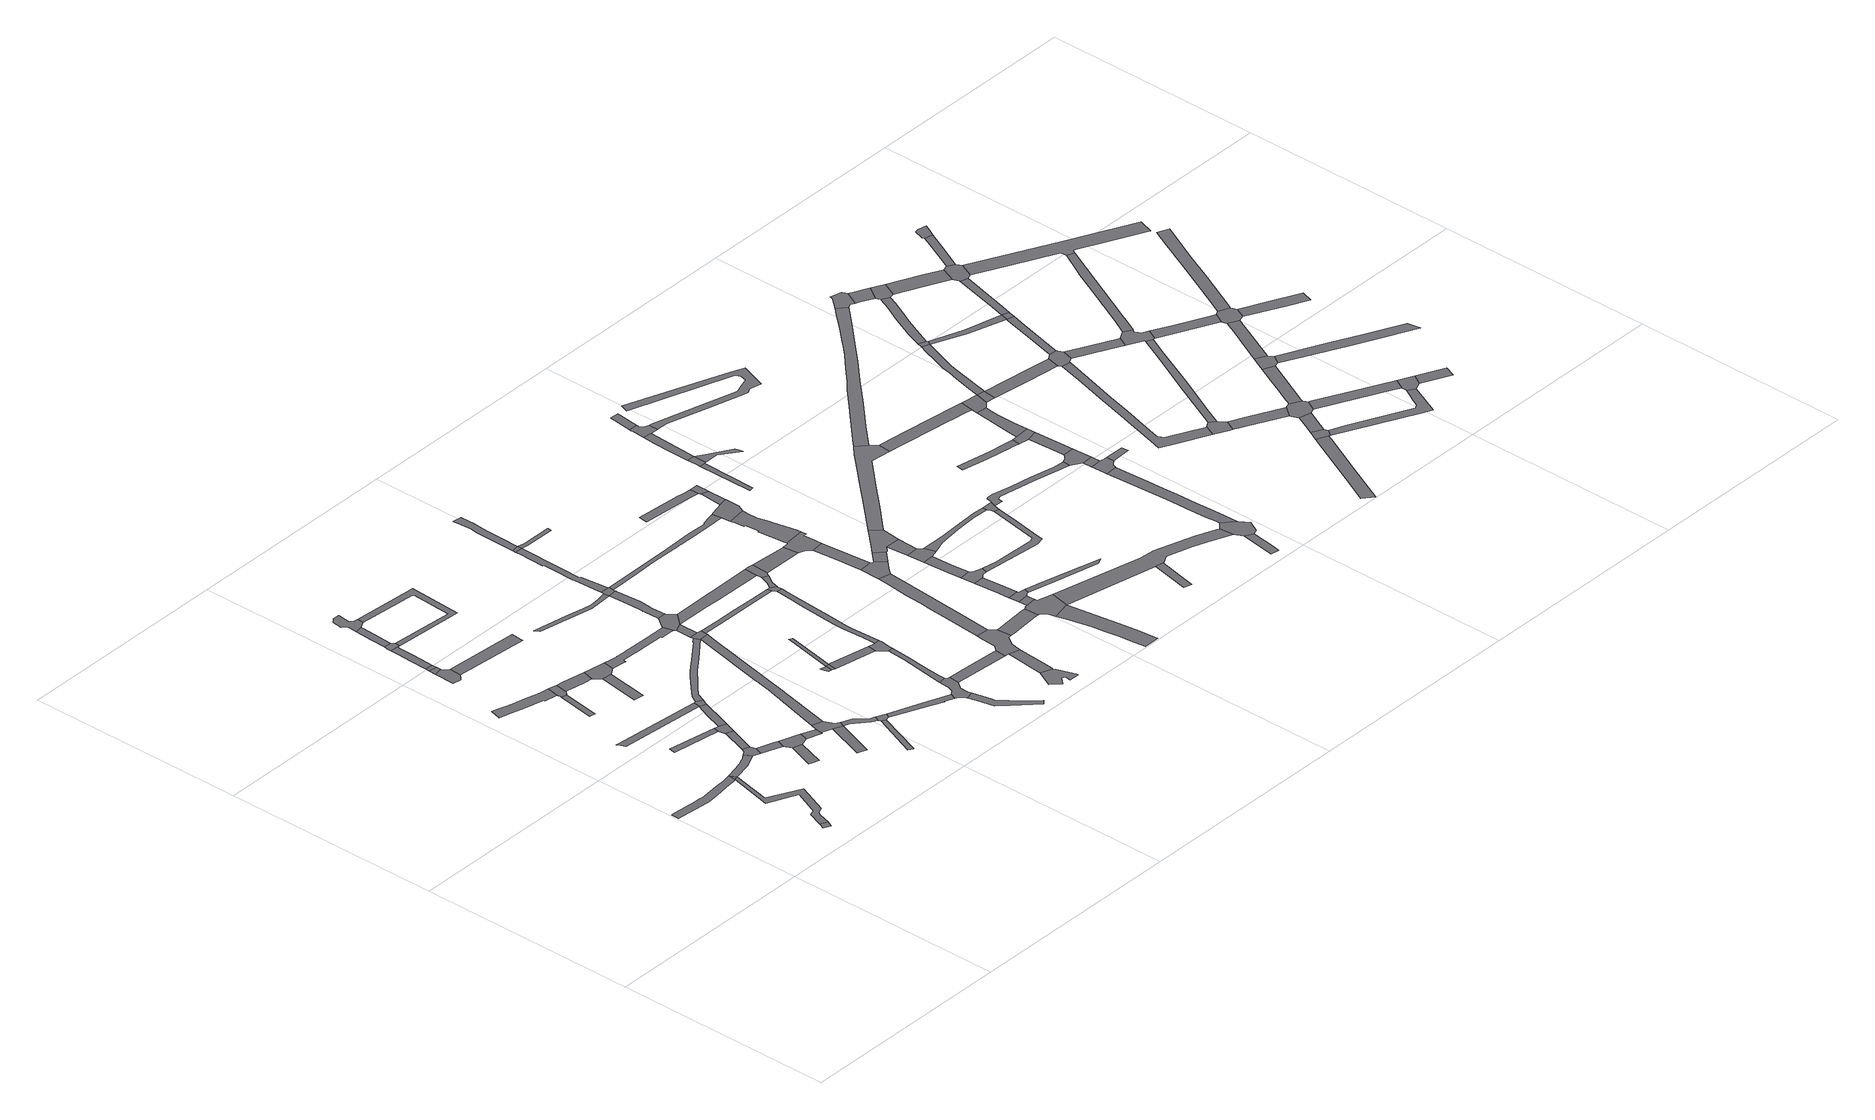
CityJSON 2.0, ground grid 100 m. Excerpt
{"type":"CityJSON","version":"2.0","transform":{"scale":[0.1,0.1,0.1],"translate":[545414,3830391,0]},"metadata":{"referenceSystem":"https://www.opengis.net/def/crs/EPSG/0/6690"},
"CityObjects":{
"road1":{"type":"Road","attributes":{"RoadStructureAttribute.sectionType":"1"},"geometry":[{"type":"MultiSurface","lod":"1","boundaries":[[[0,1,2,3,4,5,6,7,8,9,10,11,12,13,14,15,16,17,18]]]}]},
"road2":{"type":"Road","geometry":[{"type":"MultiSurface","lod":"1","boundaries":[[[19,20,21,22]]]}]},
"road3":{"type":"Road","attributes":{"RoadStructureAttribute.sectionType":"1"},"geometry":[{"type":"MultiSurface","lod":"1","boundaries":[[[23,24,25,26,27,28,29,30,31,18,32,33,34,35,36,37,19,22]]]}]},
"road4":{"type":"Road","geometry":[{"type":"MultiSurface","lod":"1","boundaries":[[[0,18,31]]]}]},
"road5":{"type":"Road","attributes":{"RoadStructureAttribute.sectionType":"1"},"geometry":[{"type":"MultiSurface","lod":"1","boundaries":[[[38,39,40,41,42,43,44,0,31,45,46]]]}]},
"road6":{"type":"Road","attributes":{"RoadStructureAttribute.sectionType":"1"},"geometry":[{"type":"MultiSurface","lod":"1","boundaries":[[[47,48,49,50,51,52,53,54,55,56,57,58,59,60,61,62,63]]]}]},
"road7":{"type":"Road","geometry":[{"type":"MultiSurface","lod":"1","boundaries":[[[64,65,66,67,68]]]}]},
"road8":{"type":"Road","geometry":[{"type":"MultiSurface","lod":"1","boundaries":[[[69,70,38,46,71,72,73]]]}]},
"road9":{"type":"Road","geometry":[{"type":"MultiSurface","lod":"1","boundaries":[[[74,75,76,77,78,79,80,81,82]]]}]},
"road10":{"type":"Road","attributes":{"RoadStructureAttribute.sectionType":"1"},"geometry":[{"type":"MultiSurface","lod":"1","boundaries":[[[83,77,76,84]]]}]},
"road11":{"type":"Road","geometry":[{"type":"MultiSurface","lod":"1","boundaries":[[[85,86,87,88,89]]]}]},
"road12":{"type":"Road","geometry":[{"type":"MultiSurface","lod":"1","boundaries":[[[90,83,84,91]]]}]},
"road13":{"type":"Road","attributes":{"RoadStructureAttribute.sectionType":"1"},"geometry":[{"type":"MultiSurface","lod":"1","boundaries":[[[92,93,94,95,96,97]]]}]},
"road14":{"type":"Road","attributes":{"RoadStructureAttribute.sectionType":"1"},"geometry":[{"type":"MultiSurface","lod":"1","boundaries":[[[98,99,100,101,90,91,102,103,104,105]]]}]},
"road15":{"type":"Road","attributes":{"RoadStructureAttribute.sectionType":"1"},"geometry":[{"type":"MultiSurface","lod":"1","boundaries":[[[106,69,73,107,108]]]}]},
"road16":{"type":"Road","attributes":{"RoadStructureAttribute.sectionType":"1"},"geometry":[{"type":"MultiSurface","lod":"1","boundaries":[[[109,110,72,71,111,112]]]}]},
"road17":{"type":"Road","geometry":[{"type":"MultiSurface","lod":"1","boundaries":[[[113,114,115,116,117]]]}]},
"road18":{"type":"Road","geometry":[{"type":"MultiSurface","lod":"1","boundaries":[[[118,63,62,119,120,85,89,121,122,123]]]}]},
"road19":{"type":"Road","geometry":[{"type":"MultiSurface","lod":"1","boundaries":[[[124,125,98,105,126,127,128]]]}]},
"road20":{"type":"Road","geometry":[{"type":"MultiSurface","lod":"1","boundaries":[[[68,67,129,130,106,108,131,132,133]]]}]},
"road21":{"type":"Road","attributes":{"RoadStructureAttribute.sectionType":"1"},"geometry":[{"type":"MultiSurface","lod":"1","boundaries":[[[134,135,136,137,138,139,124,128]]]}]},
"road22":{"type":"Road","geometry":[{"type":"MultiSurface","lod":"1","boundaries":[[[112,111,113,117,140,141]]]}]},
"road23":{"type":"Road","attributes":{"RoadStructureAttribute.sectionType":"1"},"geometry":[{"type":"MultiSurface","lod":"1","boundaries":[[[142,123,122,143,144,145,146,147]]]}]},
"road24":{"type":"Road","attributes":{"RoadStructureAttribute.sectionType":"1"},"geometry":[{"type":"MultiSurface","lod":"1","boundaries":[[[96,148,133,132,149,150,151,152]]]}]},
"road25":{"type":"Road","geometry":[{"type":"MultiSurface","lod":"1","boundaries":[[[153,154,155,156,157,158,159,138,137,160,161,162,163,164,165,166,167,168,169]]]}]},
"road26":{"type":"Road","attributes":{"RoadStructureAttribute.sectionType":"1"},"geometry":[{"type":"MultiSurface","lod":"1","boundaries":[[[170,171,172,82,81]]]}]},
"road27":{"type":"Road","geometry":[{"type":"MultiSurface","lod":"1","boundaries":[[[173,174,175,176]]]}]},
"road28":{"type":"Road","attributes":{"RoadStructureAttribute.sectionType":"1"},"geometry":[{"type":"MultiSurface","lod":"1","boundaries":[[[177,141,140,178,179]]]}]},
"road29":{"type":"Road","geometry":[{"type":"MultiSurface","lod":"1","boundaries":[[[97,96,152,180,181,182,183]]]}]},
"road30":{"type":"Road","geometry":[{"type":"MultiSurface","lod":"1","boundaries":[[[184,185,186,187,188,189]]]}]},
"road31":{"type":"Road","geometry":[{"type":"MultiSurface","lod":"1","boundaries":[[[190,147,146,173,176,191,192]]]}]},
"road32":{"type":"Road","geometry":[{"type":"MultiSurface","lod":"1","boundaries":[[[193,179,178,194,184,189,195,196,197]]]}]},
"road33":{"type":"Road","attributes":{"RoadStructureAttribute.sectionType":"1"},"geometry":[{"type":"MultiSurface","lod":"1","boundaries":[[[198,199,200,201,162,161,202,203,204,127,126]]]}]},
"road34":{"type":"Road","geometry":[{"type":"MultiSurface","lod":"1","boundaries":[[[205,206,207,208,209,210]]]}]},
"road35":{"type":"Road","attributes":{"RoadStructureAttribute.sectionType":"1"},"geometry":[{"type":"MultiSurface","lod":"1","boundaries":[[[211,212,195,189,213,214,215,216]]]}]},
"road36":{"type":"Road","attributes":{"RoadStructureAttribute.sectionType":"1"},"geometry":[{"type":"MultiSurface","lod":"1","boundaries":[[[217,218,219,220,221,222,223,224,225,226,183,182,227,228,229,230,231,232,233]]]}]},
"road37":{"type":"Road","geometry":[{"type":"MultiSurface","lod":"1","boundaries":[[[216,215,205,210,234,235]]]}]},
"road38":{"type":"Road","attributes":{"RoadStructureAttribute.sectionType":"1"},"geometry":[{"type":"MultiSurface","lod":"1","boundaries":[[[236,237,238,239,240,241,242,243,244,245,246,247,248,193,197]]]}]},
"road39":{"type":"Road","attributes":{"RoadStructureAttribute.sectionType":"1"},"geometry":[{"type":"MultiSurface","lod":"1","boundaries":[[[249,250,251,252,253,254,255,256,257,258,259,192,191,260,261,262,263,264,265,266,267,268,269,270,271,272,273]]]}]},
"road40":{"type":"Road","attributes":{"RoadStructureAttribute.sectionType":"1"},"geometry":[{"type":"MultiSurface","lod":"1","boundaries":[[[274,235,234,275,276,277,278,279,280]]]}]},
"road41":{"type":"Road","attributes":{"RoadStructureAttribute.sectionType":"1"},"geometry":[{"type":"MultiSurface","lod":"1","boundaries":[[[281,282,283,284,285,286,287,288,289,290,291]]]}]},
"road42":{"type":"Road","geometry":[{"type":"MultiSurface","lod":"1","boundaries":[[[292,293,294,295,296,297]]]}]},
"road43":{"type":"Road","geometry":[{"type":"MultiSurface","lod":"1","boundaries":[[[298,217,233,241,240,299,300,301,302]]]}]},
"road44":{"type":"Road","attributes":{"RoadStructureAttribute.sectionType":"1"},"geometry":[{"type":"MultiSurface","lod":"1","boundaries":[[[303,304,298,302]]]}]},
"road45":{"type":"Road","geometry":[{"type":"MultiSurface","lod":"1","boundaries":[[[305,297,296,306]]]}]},
"road46":{"type":"Road","geometry":[{"type":"MultiSurface","lod":"1","boundaries":[[[307,308,309,273,272,304,303,310]]]}]},
"road47":{"type":"Road","geometry":[{"type":"MultiSurface","lod":"1","boundaries":[[[311,312,313,314,315,316,280,279,317,318,319,320,321,322,323]]]}]},
"road48":{"type":"Road","attributes":{"RoadStructureAttribute.sectionType":"1"},"geometry":[{"type":"MultiSurface","lod":"1","boundaries":[[[324,325,326,327,297,305]]]}]},
"road49":{"type":"Road","attributes":{"RoadStructureAttribute.sectionType":"1"},"geometry":[{"type":"MultiSurface","lod":"1","boundaries":[[[328,329,330,319,318,331,332,333,334,335]]]}]},
"road50":{"type":"Road","attributes":{"RoadStructureAttribute.sectionType":"1"},"geometry":[{"type":"MultiSurface","lod":"1","boundaries":[[[336,337,338,339,340,341,290,342,343,344,345,346,308,307]]]}]},
"road51":{"type":"Road","attributes":{"RoadStructureAttribute.sectionType":"1"},"geometry":[{"type":"MultiSurface","lod":"1","boundaries":[[[347,348,305,306,349,350]]]}]},
"road52":{"type":"Road","geometry":[{"type":"MultiSurface","lod":"1","boundaries":[[[351,352,353,291,290,341,354,355,356]]]}]},
"road53":{"type":"Road","attributes":{"RoadStructureAttribute.sectionType":"1"},"geometry":[{"type":"MultiSurface","lod":"1","boundaries":[[[357,358,359,313,312,360,361,362,363]]]}]},
"road54":{"type":"Road","attributes":{"RoadStructureAttribute.sectionType":"1"},"geometry":[{"type":"MultiSurface","lod":"1","boundaries":[[[364,365,366,367,368,369,370,371,352,351,372,373,374,375,376,377,378,379,380]]]}]},
"road55":{"type":"Road","geometry":[{"type":"MultiSurface","lod":"1","boundaries":[[[350,349,381,382,357,363,383,384,385,386]]]}]},
"road56":{"type":"Road","attributes":{"RoadStructureAttribute.sectionType":"1"},"geometry":[{"type":"MultiSurface","lod":"1","boundaries":[[[387,388,389,301,300,390,391,392,393,394,395]]]}]},
"road57":{"type":"Road","attributes":{"RoadStructureAttribute.sectionType":"1"},"geometry":[{"type":"MultiSurface","lod":"1","boundaries":[[[396,397,398,323,322,399,400]]]}]},
"road58":{"type":"Road","geometry":[{"type":"MultiSurface","lod":"1","boundaries":[[[401,402,364,380]]]}]},
"road59":{"type":"Road","attributes":{"RoadStructureAttribute.sectionType":"1"},"geometry":[{"type":"MultiSurface","lod":"1","boundaries":[[[310,303,403,404,405,406,407,408]]]}]},
"road60":{"type":"Road","attributes":{"RoadStructureAttribute.sectionType":"1"},"geometry":[{"type":"MultiSurface","lod":"1","boundaries":[[[409,410,411,412,413,414,415,402,401,416,417,418,419,420,421,422,423]]]}]},
"road61":{"type":"Road","geometry":[{"type":"MultiSurface","lod":"1","boundaries":[[[424,425,426,427,428,429,430,431,432,433,434,435,436,437,438,439]]]}]},
"road62":{"type":"Road","attributes":{"RoadStructureAttribute.sectionType":"1"},"geometry":[{"type":"MultiSurface","lod":"1","boundaries":[[[440,441,442,443,444,445,446,447,386,385,448,449,450,451,452,453]]]}]},
"road63":{"type":"Road","geometry":[{"type":"MultiSurface","lod":"1","boundaries":[[[454,455,456,457,458,459,401,380]]]}]},
"road64":{"type":"Road","attributes":{"RoadStructureAttribute.sectionType":"1"},"geometry":[{"type":"MultiSurface","lod":"1","boundaries":[[[460,424,439,461,462,463]]]}]},
"road65":{"type":"Road","geometry":[{"type":"MultiSurface","lod":"1","boundaries":[[[464,395,394,440,453,465,466]]]}]},
"road66":{"type":"Road","geometry":[{"type":"MultiSurface","lod":"1","boundaries":[[[467,468,469,400,399,460,463,470,471,472,473,474]]]}]},
"road67":{"type":"Road","attributes":{"RoadStructureAttribute.sectionType":"1"},"geometry":[{"type":"MultiSurface","lod":"1","boundaries":[[[475,476,477,464,466,478,479]]]}]},
"road68":{"type":"Road","attributes":{"RoadStructureAttribute.sectionType":"1"},"geometry":[{"type":"MultiSurface","lod":"1","boundaries":[[[480,481,482,483,484,485,356,355,486,487,488,489,490,491,492]]]}]},
"road69":{"type":"Road","geometry":[{"type":"MultiSurface","lod":"1","boundaries":[[[493,408,407,494,475,479,495,496,497]]]}]},
"road70":{"type":"Road","attributes":{"RoadStructureAttribute.sectionType":"1"},"geometry":[{"type":"MultiSurface","lod":"1","boundaries":[[[498,499,500,501,502,503,504,467,474,505,506,507]]]}]},
"road71":{"type":"Road","attributes":{"RoadStructureAttribute.sectionType":"1"},"geometry":[{"type":"MultiSurface","lod":"1","boundaries":[[[508,509,510,473,472,511,512,513]]]}]},
"road72":{"type":"Road","attributes":{"RoadStructureAttribute.sectionType":"1"},"geometry":[{"type":"MultiSurface","lod":"1","boundaries":[[[514,497,496,515,516]]]}]},
"road73":{"type":"Road","attributes":{"RoadStructureAttribute.sectionType":"1"},"geometry":[{"type":"MultiSurface","lod":"1","boundaries":[[[517,518,519,520,521,522,523,524,525,526,527]]]}]},
"road74":{"type":"Road","geometry":[{"type":"MultiSurface","lod":"1","boundaries":[[[528,529,530,531,532,533,498,507,534,535,536,537,538]]]}]},
"road75":{"type":"Road","attributes":{"RoadStructureAttribute.sectionType":"1"},"geometry":[{"type":"MultiSurface","lod":"1","boundaries":[[[539,540,541,542,532,531]]]}]},
"road76":{"type":"Road","geometry":[{"type":"MultiSurface","lod":"1","boundaries":[[[543,544,545,546,547,548,549,550,551,516,515,552,553,541,540]]]}]},
"road77":{"type":"Road","geometry":[{"type":"MultiSurface","lod":"1","boundaries":[[[554,555,556,557,558,508,513,559,560,520,519,561]]]}]},
"road78":{"type":"Road","attributes":{"RoadStructureAttribute.sectionType":"1"},"geometry":[{"type":"MultiSurface","lod":"1","boundaries":[[[562,563,564,556,555]]]}]},
"road79":{"type":"Road","geometry":[{"type":"MultiSurface","lod":"1","boundaries":[[[565,566,567,564,563,568,569,570]]]}]},
"road80":{"type":"Road","attributes":{"RoadStructureAttribute.sectionType":"1"},"geometry":[{"type":"MultiSurface","lod":"1","boundaries":[[[571,572,573,574,575,576,577,578,579,580,581,582,583]]]}]},
"road81":{"type":"Road","attributes":{"RoadStructureAttribute.sectionType":"1"},"geometry":[{"type":"MultiSurface","lod":"1","boundaries":[[[584,585,586,587,567,566]]]}]},
"road82":{"type":"Road","attributes":{"RoadStructureAttribute.sectionType":"1"},"geometry":[{"type":"MultiSurface","lod":"1","boundaries":[[[588,538,537,589]]]}]},
"road83":{"type":"Road","attributes":{"RoadStructureAttribute.sectionType":"1"},"geometry":[{"type":"MultiSurface","lod":"1","boundaries":[[[590,591,592,593,594,595,596,597,598,599,600,601,602,603,604,605,548,547]]]}]},
"road84":{"type":"Road","geometry":[{"type":"MultiSurface","lod":"1","boundaries":[[[606,607,608,586,585,609,610,611]]]}]},
"road85":{"type":"Road","attributes":{"RoadStructureAttribute.sectionType":"1"},"geometry":[{"type":"MultiSurface","lod":"1","boundaries":[[[612,613,614,615,608,607]]]}]},
"road86":{"type":"Road","geometry":[{"type":"MultiSurface","lod":"1","boundaries":[[[616,617,618,619,620,480,492,597,596]]]}]},
"road87":{"type":"Road","geometry":[{"type":"MultiSurface","lod":"1","boundaries":[[[621,622,623,614,613,624,625]]]}]},
"road88":{"type":"Road","attributes":{"RoadStructureAttribute.sectionType":"1"},"geometry":[{"type":"MultiSurface","lod":"1","boundaries":[[[626,623,622,627]]]}]},
"road89":{"type":"Road","geometry":[{"type":"MultiSurface","lod":"1","boundaries":[[[628,629,588,589,630,626,627,631]]]}]},
"road90":{"type":"Road","attributes":{"RoadStructureAttribute.sectionType":"1"},"geometry":[{"type":"MultiSurface","lod":"1","boundaries":[[[632,633,618,617,634,635,636]]]}]},
"road91":{"type":"Road","geometry":[{"type":"MultiSurface","lod":"1","boundaries":[[[637,638,639,583,582,640,632,636]]]}]},
"road92":{"type":"Road","attributes":{"RoadStructureAttribute.sectionType":"1"},"geometry":[{"type":"MultiSurface","lod":"1","boundaries":[[[641,642,643,644,645,570,569]]]}]},
"road93":{"type":"Road","attributes":{"RoadStructureAttribute.sectionType":"1"},"geometry":[{"type":"MultiSurface","lod":"1","boundaries":[[[646,647,648,649,650,651]]]}]},
"road94":{"type":"Road","attributes":{"RoadStructureAttribute.sectionType":"1"},"geometry":[{"type":"MultiSurface","lod":"1","boundaries":[[[652,653,654,655,656,657,658,611,610,659,660,661,662,663,664,665]]]}]},
"road95":{"type":"Road","attributes":{"RoadStructureAttribute.sectionType":"1"},"geometry":[{"type":"MultiSurface","lod":"1","boundaries":[[[666,667,668,625,624,669,670,671,672,673]]]}]},
"road96":{"type":"Road","geometry":[{"type":"MultiSurface","lod":"1","boundaries":[[[674,675,646,651,676,677]]]}]},
"road97":{"type":"Road","attributes":{"RoadStructureAttribute.sectionType":"1"},"geometry":[{"type":"MultiSurface","lod":"1","boundaries":[[[678,679,680,681]]]}]},
"road98":{"type":"Road","attributes":{"RoadStructureAttribute.sectionType":"1"},"geometry":[{"type":"MultiSurface","lod":"1","boundaries":[[[682,683,684,674,677,685]]]}]},
"road99":{"type":"Road","geometry":[{"type":"MultiSurface","lod":"1","boundaries":[[[686,687,688,689,561,519,678,681,690,691,692,693,694,695,696]]]}]},
"road100":{"type":"Road","geometry":[{"type":"MultiSurface","lod":"1","boundaries":[[[697,698,699,700,701,702,703,704,677,676]]]}]},
"road101":{"type":"Road","geometry":[{"type":"MultiSurface","lod":"1","boundaries":[[[705,706,707,682,685,708,709,710,711,712,713]]]}]},
"road102":{"type":"Road","geometry":[{"type":"MultiSurface","lod":"1","boundaries":[[[714,715,716,717,718,719,720,628,631,721,722,723,724,725,726,727]]]}]},
"road103":{"type":"Road","attributes":{"RoadStructureAttribute.sectionType":"1"},"geometry":[{"type":"MultiSurface","lod":"1","boundaries":[[[728,729,705,713,730,731,732]]]}]},
"road104":{"type":"Road","geometry":[{"type":"MultiSurface","lod":"1","boundaries":[[[673,672,733,652,665,734,735]]]}]},
"road105":{"type":"Road","attributes":{"RoadStructureAttribute.sectionType":"1"},"geometry":[{"type":"MultiSurface","lod":"1","boundaries":[[[736,737,738,739,740,741]]]}]},
"road106":{"type":"Road","attributes":{"RoadStructureAttribute.sectionType":"1"},"geometry":[{"type":"MultiSurface","lod":"1","boundaries":[[[742,743,744,745,746,747,748,749,735,734,750,751,752,753,754,755,756,757,758]]]}]},
"road107":{"type":"Road","attributes":{"RoadStructureAttribute.sectionType":"1"},"geometry":[{"type":"MultiSurface","lod":"1","boundaries":[[[759,760,761,762,763,764,765,766,767,768,769,770,771,772,773,774,775,776,777,778,779,780,781,782,709,708]]]}]},
"road108":{"type":"Road","geometry":[{"type":"MultiSurface","lod":"1","boundaries":[[[783,696,695,736,741,784,785,786,787]]]}]},
"road109":{"type":"Road","attributes":{"RoadStructureAttribute.sectionType":"1"},"geometry":[{"type":"MultiSurface","lod":"1","boundaries":[[[788,789,790,791,792,793,794,795,796]]]}]},
"road110":{"type":"Road","attributes":{"RoadStructureAttribute.sectionType":"1"},"geometry":[{"type":"MultiSurface","lod":"1","boundaries":[[[797,798,799,800,801,802,803,804,805,806,807,808,809,810,811,783,787]]]}]},
"road111":{"type":"Road","attributes":{"RoadStructureAttribute.sectionType":"1"},"geometry":[{"type":"MultiSurface","lod":"1","boundaries":[[[812,813,814,815,816,726,725,817,818,819,820,821,822,823,824,825]]]}]},
"road112":{"type":"Road","geometry":[{"type":"MultiSurface","lod":"1","boundaries":[[[826,827,828,829,758,757,830,831,832]]]}]},
"road113":{"type":"Road","attributes":{"RoadStructureAttribute.sectionType":"1"},"geometry":[{"type":"MultiSurface","lod":"1","boundaries":[[[832,831,833,834,835]]]}]},
"road114":{"type":"Road","geometry":[{"type":"MultiSurface","lod":"1","boundaries":[[[836,835,834,837,805,804,838,839,840]]]}]},
"road115":{"type":"Road","attributes":{"RoadStructureAttribute.sectionType":"1"},"geometry":[{"type":"MultiSurface","lod":"1","boundaries":[[[841,842,843,844,845,828,827]]]}]},
"road116":{"type":"Road","geometry":[{"type":"MultiSurface","lod":"1","boundaries":[[[846,847,796,795,843,842]]]}]},
"road117":{"type":"Road","geometry":[{"type":"MultiSurface","lod":"1","boundaries":[[[848,849,850,840,839]]]}]},
"road118":{"type":"Road","attributes":{"RoadStructureAttribute.sectionType":"1"},"geometry":[{"type":"MultiSurface","lod":"1","boundaries":[[[851,852,847,846,853,854,855,856,857,858]]]}]},
"road119":{"type":"Road","attributes":{"RoadStructureAttribute.sectionType":"1"},"geometry":[{"type":"MultiSurface","lod":"1","boundaries":[[[859,860,861,862,863,864,865,866,867,868,869,870,871,872,873,714,727,874,875,876,877,878,879,880]]]}]},
"road120":{"type":"Road","geometry":[{"type":"MultiSurface","lod":"1","boundaries":[[[881,825,824,882,851,858,883,884]]]}]},
"road121":{"type":"Road","geometry":[{"type":"MultiSurface","lod":"1","boundaries":[[[885,884,883,886,887]]]}]},
"road122":{"type":"Road","attributes":{"RoadStructureAttribute.sectionType":"1"},"geometry":[{"type":"MultiSurface","lod":"1","boundaries":[[[888,889,890,891,892,893,894,895,885,887,896,897,898,899,900]]]}]},
"road123":{"type":"Road","attributes":{"RoadStructureAttribute.sectionType":"1"},"geometry":[{"type":"MultiSurface","lod":"1","boundaries":[[[901,902,903,904,905,906,907,908,909,910]]]}]},
"road124":{"type":"Road","attributes":{"RoadStructureAttribute.sectionType":"1"},"geometry":[{"type":"MultiSurface","lod":"1","boundaries":[[[911,912,913,914,915,916,917,918,919,920,921,922,923,924,925,926,927,928,929,930,931]]]}]},
"road125":{"type":"Road","attributes":{"RoadStructureAttribute.sectionType":"1"},"geometry":[{"type":"MultiSurface","lod":"1","boundaries":[[[932,933,887,886,934,935,936,937]]]}]},
"road126":{"type":"Road","geometry":[{"type":"MultiSurface","lod":"1","boundaries":[[[938,939,920,919,940,941,942,943,944]]]}]},
"road127":{"type":"Road","geometry":[{"type":"MultiSurface","lod":"1","boundaries":[[[945,888,900,946,947]]]}]},
"road128":{"type":"Road","geometry":[{"type":"MultiSurface","lod":"1","boundaries":[[[948,901,910,949,950,951,952]]]}]},
"road129":{"type":"Road","attributes":{"RoadStructureAttribute.sectionType":"1"},"geometry":[{"type":"MultiSurface","lod":"1","boundaries":[[[953,942,941,954,955]]]}]},
"road130":{"type":"Road","attributes":{"RoadStructureAttribute.sectionType":"1"},"geometry":[{"type":"MultiSurface","lod":"1","boundaries":[[[956,957,958,959,960,961,962,963,964,965,966,945,947,967,968,969,970,971,972]]]}]},
"road131":{"type":"Road","attributes":{"RoadStructureAttribute.sectionType":"1"},"geometry":[{"type":"MultiSurface","lod":"1","boundaries":[[[973,974,948,952,975,976]]]}]},
"road132":{"type":"Road","geometry":[{"type":"MultiSurface","lod":"1","boundaries":[[[977,978,937,936,911,931,979,980,981,982,983]]]}]},
"road133":{"type":"Road","geometry":[{"type":"MultiSurface","lod":"1","boundaries":[[[984,985,986,987,859,880,988,989,990,991,992]]]}]},
"road134":{"type":"Road","attributes":{"RoadStructureAttribute.sectionType":"1"},"geometry":[{"type":"MultiSurface","lod":"1","boundaries":[[[993,946,900,994,995,996]]]}]},
"road135":{"type":"Road","attributes":{"RoadStructureAttribute.sectionType":"1"},"geometry":[{"type":"MultiSurface","lod":"1","boundaries":[[[997,998,999,1000,938,944,1001,1002,1003,1004]]]}]},
"road136":{"type":"Road","geometry":[{"type":"MultiSurface","lod":"1","boundaries":[[[1005,955,954,973,976,1006,1007,1008,1009]]]}]},
"road137":{"type":"Road","attributes":{"RoadStructureAttribute.sectionType":"1"},"geometry":[{"type":"MultiSurface","lod":"1","boundaries":[[[1010,991,990,1011,1012,1013]]]}]},
"road138":{"type":"Road","attributes":{"RoadStructureAttribute.sectionType":"1"},"geometry":[{"type":"MultiSurface","lod":"1","boundaries":[[[995,1014,1015,1016,1017,1018,977,983,1019,1020,1021]]]}]},
"road139":{"type":"Road","attributes":{"RoadStructureAttribute.sectionType":"1"},"geometry":[{"type":"MultiSurface","lod":"1","boundaries":[[[1022,981,980,1023,1024,1025]]]}]},
"road140":{"type":"Road","geometry":[{"type":"MultiSurface","lod":"1","boundaries":[[[1013,1012,956,972,1026,1027]]]}]},
"road141":{"type":"Road","attributes":{"RoadStructureAttribute.sectionType":"1"},"geometry":[{"type":"MultiSurface","lod":"1","boundaries":[[[1028,1029,1030,1031,1032,950,949,1033,1034,1035,1036,1037]]]}]},
"road142":{"type":"Road","geometry":[{"type":"MultiSurface","lod":"1","boundaries":[[[996,995,1021,1038]]]}]},
"road143":{"type":"Road","attributes":{"RoadStructureAttribute.sectionType":"1"},"geometry":[{"type":"MultiSurface","lod":"1","boundaries":[[[1039,1040,1041,1042,1043,1005,1009,1044,1045]]]}]},
"road144":{"type":"Road","attributes":{"RoadStructureAttribute.sectionType":"1"},"geometry":[{"type":"MultiSurface","lod":"1","boundaries":[[[1046,1047,1008,1007,1048,1049,1050,1051,1052,1053]]]}]},
"road145":{"type":"Road","geometry":[{"type":"MultiSurface","lod":"1","boundaries":[[[1054,1025,1024,1055,1056,1057,997,1004,1058,1059,1060,1061,1062,1063,1064]]]}]},
"road146":{"type":"Road","attributes":{"RoadStructureAttribute.sectionType":"1"},"geometry":[{"type":"MultiSurface","lod":"1","boundaries":[[[1065,1066,1027,1026,1067,1068,1069]]]}]},
"road147":{"type":"Road","attributes":{"RoadStructureAttribute.sectionType":"1"},"geometry":[{"type":"MultiSurface","lod":"1","boundaries":[[[1070,1071,1072,996,1038,1073,1074,1075]]]}]},
"road148":{"type":"Road","geometry":[{"type":"MultiSurface","lod":"1","boundaries":[[[1076,1077,1039,1045,1078,1079,1080]]]}]},
"road149":{"type":"Road","geometry":[{"type":"MultiSurface","lod":"1","boundaries":[[[1081,1069,1068,1082,1070,1075,1083,1084,1085,1086]]]}]},
"road150":{"type":"Road","attributes":{"RoadStructureAttribute.sectionType":"1"},"geometry":[{"type":"MultiSurface","lod":"1","boundaries":[[[1087,1088,1061,1060,1089,1090,1091,1092]]]}]},
"road151":{"type":"Road","geometry":[{"type":"MultiSurface","lod":"1","boundaries":[[[1053,1052,1093,1037,1036,1094,1095,1096]]]}]},
"road152":{"type":"Road","attributes":{"RoadStructureAttribute.sectionType":"1"},"geometry":[{"type":"MultiSurface","lod":"1","boundaries":[[[1097,1098,1099,1076,1080,1100,1101,1102]]]}]},
"road153":{"type":"Road","attributes":{"RoadStructureAttribute.sectionType":"1"},"geometry":[{"type":"MultiSurface","lod":"1","boundaries":[[[1103,1104,1105,1106,1107,1108,1109,1110,1111,1054,1064,1112,1113,1114,1115,1116]]]}]},
"road154":{"type":"Road","attributes":{"RoadStructureAttribute.sectionType":"1"},"geometry":[{"type":"MultiSurface","lod":"1","boundaries":[[[1096,1095,1117,1118]]]}]},
"road155":{"type":"Road","attributes":{"RoadStructureAttribute.sectionType":"1"},"geometry":[{"type":"MultiSurface","lod":"1","boundaries":[[[1119,1120,1121,1122,1123,1081,1086,1124,1125,1126]]]}]},
"road156":{"type":"Road","geometry":[{"type":"MultiSurface","lod":"1","boundaries":[[[1127,1092,1091,1097,1102,1128,1129,1130]]]}]},
"road157":{"type":"Road","attributes":{"RoadStructureAttribute.sectionType":"1"},"geometry":[{"type":"MultiSurface","lod":"1","boundaries":[[[1131,1132,1079,1078,1133,1134,1135,1136,1137]]]}]},
"road158":{"type":"Road","geometry":[{"type":"MultiSurface","lod":"1","boundaries":[[[1138,1139,1140,1119,1126,1141,1142]]]}]},
"road159":{"type":"Road","attributes":{"RoadStructureAttribute.sectionType":"1"},"geometry":[{"type":"MultiSurface","lod":"1","boundaries":[[[1143,1144,1129,1128,1145,1146,1147]]]}]},
"road160":{"type":"Road","geometry":[{"type":"MultiSurface","lod":"1","boundaries":[[[1148,1149,1150,1151,1152,1153,1085,1084,1154,1155,1156,1157,1103,1116,1158,1159,1160,1161,1162,1163,1164,1165,1166]]]}]},
"road161":{"type":"Road","attributes":{"RoadStructureAttribute.sectionType":"1"},"geometry":[{"type":"MultiSurface","lod":"1","boundaries":[[[1167,1168,1169,1170,1171,1127,1130,1172,1173,1174,1175]]]}]}
},
"vertices":[
[356,644,0],[333,639,0],[318,637,0],[270,632,0],[212,627,0],[179,624,0],[162,625,0],[141,626,0],[112,628,0],[34,634,0],[11,636,0],[9,599,0],[69,594,0],[163,586,0],[177,585,0],[227,590,0],[294,599,0],[336,604,0],[354,609,0],
[337,162,0],[324,134,0],[355,120,0],[370,147,0],
[384,201,0],[394,216,0],[404,221,0],[421,227,0],[477,366,0],[477,367,0],[476,368,0],[332,438,0],[371,614,0],[307,413,0],[438,354,0],[396,254,0],[389,241,0],[381,236,0],[364,231,0],
[502,695,0],[489,687,0],[482,682,0],[460,672,0],[446,666,0],[440,664,0],[414,657,0],[454,632,0],[521,663,0],
[311,1566,0],[280,1572,0],[244,1581,0],[183,1597,0],[153,1606,0],[128,1614,0],[92,1624,0],[77,1573,0],[116,1564,0],[153,1554,0],[195,1543,0],[235,1533,0],[281,1522,0],[281,1515,0],[338,1505,0],[339,1504,0],[349,1559,0],
[347,936,0],[344,921,0],[342,906,0],[560,873,0],[565,898,0],
[527,722,0],[521,706,0],[554,651,0],[567,687,0],[558,712,0],
[201,1934,0],[184,1953,0],[179,1960,0],[141,1953,0],[138,1861,0],[176,1854,0],[183,1862,0],[200,1879,0],[205,1934,0],
[143,1986,0],[179,1981,0],
[342,1483,0],[313,1315,0],[327,1313,0],[341,1311,0],[366,1478,0],
[144,2006,0],[180,2005,0],
[243,1109,0],[233,1110,0],[242,1092,0],[250,1075,0],[642,1041,0],[646,1070,0],
[152,2188,0],[150,2151,0],[148,2083,0],[144,2011,0],[182,2061,0],[184,2112,0],[186,2176,0],[187,2187,0],
[568,841,0],[592,805,0],[601,830,0],
[644,659,0],[581,682,0],[646,616,0],[659,654,0],
[662,582,0],[621,463,0],[642,456,0],[664,449,0],[705,569,0],
[360,1557,0],[342,1498,0],[344,1493,0],[379,1493,0],[382,1497,0],[391,1552,0],
[154,2225,0],[153,2209,0],[198,2186,0],[199,2209,0],[188,2223,0],
[562,865,0],[567,845,0],[610,853,0],[621,883,0],[587,895,0],
[190,2258,0],[196,2371,0],[196,2377,0],[196,2381,0],[162,2373,0],[157,2296,0],
[743,583,0],[754,620,0],
[424,1546,0],[392,1495,0],[431,1488,0],[478,1482,0],[513,1478,0],[528,1529,0],
[615,976,0],[632,914,0],[652,967,0],[649,969,0],[671,1028,0],
[172,2501,0],[172,2499,0],[153,2485,0],[146,2440,0],[165,2423,0],[165,2418,0],[164,2412,0],[212,2392,0],[227,2397,0],[230,2428,0],[214,2429,0],[210,2430,0],[207,2431,0],[200,2439,0],[197,2441,0],[198,2464,0],[202,2500,0],
[538,1853,0],[540,1881,0],[542,1908,0],
[539,1444,0],[511,1260,0],[557,1253,0],[585,1440,0],
[812,599,0],[812,560,0],[818,596,0],
[676,1039,0],[679,1048,0],[684,1058,0],[656,1070,0],
[862,550,0],[798,371,0],[819,364,0],[841,356,0],[902,528,0],[904,534,0],
[612,1515,0],[621,1464,0],[628,1513,0],
[826,627,0],[814,567,0],[915,558,0],[894,568,0],[877,613,0],
[515,2167,0],[528,2387,0],[530,2405,0],[521,2405,0],[492,2377,0],[498,2367,0],[487,2189,0],
[1026,445,0],[941,237,0],[952,231,0],[964,224,0],[964,226,0],[1044,435,0],
[1006,488,0],[964,536,0],[931,525,0],[995,468,0],[1022,456,0],[1031,479,0],
[978,1361,0],[960,1349,0],[958,1342,0],[936,1326,0],[889,1290,0],[844,1257,0],[801,1225,0],[774,1200,0],[720,1149,0],[676,1107,0],[702,1097,0],[734,1128,0],[772,1162,0],[813,1198,0],[819,1204,0],[885,1255,0],[990,1337,0],
[1062,439,0],[1076,461,0],
[935,882,0],[936,883,0],[953,966,0],[1028,1310,0],[1034,1338,0],[993,1337,0],[991,1330,0],[985,1303,0],[916,984,0],[914,974,0],[913,967,0],[902,911,0],[897,891,0],
[953,1500,0],[915,1501,0],[904,1501,0],[832,1501,0],[762,1502,0],[722,1502,0],[699,1503,0],[697,1504,0],[691,1504,0],[689,1504,0],[670,1506,0],[684,1455,0],[687,1455,0],[688,1467,0],[688,1469,0],[696,1468,0],[743,1467,0],[780,1465,0],[816,1465,0],[904,1464,0],[905,1457,0],[955,1457,0],[964,1456,0],[972,1456,0],[957,1501,0],
[1183,420,0],[1089,428,0],[1231,367,0],[1285,344,0],[1287,348,0],[1326,330,0],[1339,359,0],
[940,1814,0],[895,1811,0],[858,1818,0],[775,1835,0],[624,1861,0],[615,1863,0],[623,1852,0],[630,1841,0],[878,1791,0],[986,1797,0],[984,1823,0],
[1147,852,0],[1140,854,0],[1144,836,0],[1148,819,0],[1164,816,0],[1170,849,0],
[978,1374,0],[1035,1342,0],[1036,1349,0],[1037,1373,0],[1016,1374,0],
[1017,1466,0],[978,1446,0],
[1187,851,0],[1180,812,0],
[1034,1555,0],[995,1553,0],[964,1511,0],[1063,1518,0],
[1412,441,0],[1406,449,0],[1372,446,0],[1369,402,0],[1368,397,0],[1362,372,0],[1342,322,0],[1363,297,0],[1399,306,0],[1396,322,0],[1396,362,0],[1420,392,0],[1424,440,0],
[1230,1072,0],[1223,1076,0],[1215,1079,0],[1215,1077,0],
[1486,121,0],[1419,207,0],[1420,221,0],[1373,258,0],[1390,181,0],[1431,137,0],[1525,46,0],[1542,63,0],
[1031,1623,0],[1032,1630,0],[1037,1684,0],[1032,1741,0],[1028,1798,0],[1028,1801,0],[987,1790,0],[994,1687,0],[992,1632,0],[992,1631,0],[992,1622,0],
[1200,849,0],[1199,849,0],[1373,776,0],[1380,814,0],
[1025,1837,0],[984,1835,0],[985,1824,0],[1027,1810,0],[1027,1812,0],[1030,1835,0],
[1407,737,0],[1402,649,0],[1389,568,0],[1408,481,0],[1414,552,0],[1422,645,0],[1430,735,0],
[976,2267,0],[976,2247,0],[974,2126,0],[980,2125,0],[979,2073,0],[978,1977,0],[978,1968,0],[984,1847,0],[1024,1842,0],[1024,1848,0],[1010,1962,0],[1006,1975,0],[1007,2050,0],[1008,2127,0],[1010,2209,0],[1011,2250,0],[1011,2266,0],
[1374,775,0],[1396,750,0],[1431,752,0],[1436,800,0],[1436,812,0],[1411,808,0],
[1332,1368,0],[1234,1369,0],[1127,1371,0],[1040,1350,0],[1118,1349,0],[1324,1347,0],[1420,1346,0],[1423,1346,0],[1420,1366,0],
[1671,424,0],[1589,429,0],[1486,436,0],[1675,373,0],[1679,423,0],
[1012,2286,0],[977,2280,0],
[1076,1465,0],[1175,1464,0],[1247,1462,0],[1415,1460,0],[1466,1460,0],[1466,1520,0],
[978,2587,0],[979,2578,0],[980,2564,0],[984,2512,0],[984,2505,0],[980,2472,0],[978,2367,0],[1012,2299,0],[1013,2365,0],[1015,2437,0],[1016,2472,0],[1019,2518,0],[1019,2578,0],[1019,2579,0],[1019,2582,0],
[1675,195,0],[1637,118,0],[1675,81,0],[1698,105,0],[1699,108,0],[1702,113,0],[1705,111,0],[1717,104,0],[1717,99,0],[1716,77,0],[1762,75,0],[1760,85,0],[1757,97,0],[1755,102,0],[1732,165,0],[1728,177,0],
[1433,1327,0],[1426,1243,0],[1421,1198,0],[1413,1102,0],[1407,1015,0],[1407,962,0],[1410,872,0],[1411,819,0],[1429,949,0],[1431,970,0],[1437,1055,0],[1446,1167,0],[1455,1294,0],[1458,1324,0],
[1041,2262,0],[1178,2261,0],[1180,2270,0],[1181,2279,0],[1180,2279,0],[1046,2280,0],
[1694,371,0],[1730,183,0],[1735,250,0],[1745,356,0],
[1433,1366,0],[1458,1349,0],[1459,1351,0],
[1708,544,0],[1705,513,0],[1700,449,0],[1754,408,0],[1779,445,0],[1796,447,0],[1791,514,0],[1766,542,0],
[1468,1437,0],[1450,1391,0],[1445,1384,0],[1467,1383,0],[1492,1422,0],
[1669,1864,0],[1644,1858,0],[1603,1847,0],[1597,1841,0],[1510,1844,0],[1350,1840,0],[1178,1816,0],[1275,1820,0],[1393,1818,0],[1549,1819,0],[1602,1817,0],[1663,1820,0],[1675,1820,0],
[1483,1521,0],[1467,1446,0],[1500,1435,0],[1503,1439,0],[1509,1519,0],
[1755,1088,0],[1750,1030,0],[1740,934,0],[1734,858,0],[1729,795,0],[1724,727,0],[1716,635,0],[1780,688,0],[1792,836,0],[1812,1076,0],
[1967,527,0],[1950,526,0],[1813,515,0],[1816,448,0],[1956,460,0],[1972,461,0],
[1671,1506,0],[1686,1439,0],[1676,1507,0],
[2143,93,0],[2133,161,0],[2094,423,0],[2009,402,0],[2023,347,0],[2047,248,0],[2054,194,0],[2064,126,0],[2071,75,0],[2078,6,0],[2151,7,0],
[1826,1177,0],[1823,1178,0],[1819,1181,0],[1817,1184,0],[1756,1179,0],[1755,1099,0],[1814,1080,0],[1819,1087,0],[1834,1104,0],[1868,1140,0],[1829,1177,0],
[1817,1185,0],[1796,1413,0],[1738,1407,0],[1747,1299,0],
[1793,1446,0],[1789,1490,0],[1788,1499,0],[1806,1501,0],[1803,1524,0],[1709,1515,0],[1706,1513,0],[1706,1511,0],[1696,1510,0],[1699,1435,0],[1714,1430,0],
[2043,528,0],[2042,539,0],[1993,536,0],[1978,534,0],[1978,529,0],[1983,458,0],[2002,432,0],[2115,511,0],
[2041,569,0],[2040,578,0],[1990,574,0],
[2039,620,0],[2037,625,0],[1987,622,0],[2050,588,0],[2062,590,0],[2067,614,0],
[1706,2041,0],[1672,2044,0],[1634,2048,0],[1586,2051,0],[1468,2060,0],[1467,2040,0],[1465,2020,0],[1630,2008,0],[1667,2004,0],[1703,2001,0],[1739,1997,0],[1742,1997,0],[1740,2037,0],
[2030,711,0],[2023,790,0],[1974,787,0],[1984,672,0],
[1874,1224,0],[1913,1187,0],
[1801,1547,0],[1777,1658,0],[1776,1662,0],[1763,1718,0],[1763,1727,0],[1763,1755,0],[1762,1788,0],[1680,1778,0],[1683,1755,0],[1687,1716,0],[1695,1716,0],[1701,1651,0],[1695,1650,0],[1694,1650,0],[1695,1643,0],[1708,1524,0],
[2035,842,0],[2018,857,0],[1969,852,0],[2038,802,0],[2063,805,0],[2070,833,0],
[2011,945,0],[2005,1032,0],[1955,1028,0],[1965,899,0],
[1780,1823,0],[1779,1889,0],[1738,1882,0],[1715,1876,0],[1675,1866,0],
[2015,1100,0],[2007,1111,0],[1949,1107,0],[2041,1043,0],[2025,1092,0],
[1941,1209,0],[2009,1206,0],
[1979,1334,0],[1906,1258,0],[1917,1185,0],[2021,1294,0],
[1746,1986,0],[1738,1890,0],[1779,1901,0],[1779,1911,0],[1779,1975,0],
[1779,1999,0],[1779,2002,0],[1780,2039,0],[1743,1989,0],
[2187,561,0],[2388,516,0],[2418,529,0],[2257,570,0],[2125,601,0],
[1887,2113,0],[1887,1861,0],[1887,1858,0],[1897,1861,0],[1907,1863,0],[1915,2113,0],
[2395,1051,0],[2378,953,0],[2355,823,0],[2335,815,0],[2240,817,0],[2140,821,0],[2080,830,0],[2185,794,0],[2283,785,0],[2338,781,0],[2374,790,0],[2382,841,0],[2406,966,0],[2420,1047,0],
[2337,1105,0],[2245,1099,0],[2135,1093,0],[2100,1063,0],[2210,1077,0],[2315,1085,0],[2385,1081,0],[2386,1103,0],
[1887,2176,0],[1887,2131,0],[1921,2113,0],[1922,2176,0],
[2519,336,0],[2479,159,0],[2516,150,0],[2556,328,0],
[1894,2406,0],[1890,2351,0],[1888,2263,0],[1933,2403,0],
[2865,320,0],[2776,356,0],[2598,410,0],[2525,417,0],[2558,328,0],[2596,348,0],[2709,317,0],[2776,293,0],[2844,265,0],[2881,250,0],[2874,316,0],
[1956,2114,0],[1987,2114,0],[2062,2062,0],[2073,2055,0],[2069,2073,0],[2065,2090,0],[1955,2156,0],[1924,2175,0],
[1897,2481,0],[1897,2473,0],[1898,2469,0],[1971,2403,0],[1971,2446,0],[1949,2456,0],[1938,2467,0],[1938,2476,0],[1938,2481,0],
[2378,1755,0],[2338,1716,0],[2315,1691,0],[2264,1639,0],[2222,1594,0],[2125,1490,0],[2020,1378,0],[2129,1407,0],[2228,1512,0],[2320,1607,0],[2349,1637,0],[2441,1626,0],[2448,1685,0],[2419,1714,0],
[1912,2590,0],[1900,2500,0],[1949,2577,0],[1950,2587,0],[1950,2588,0],
[2392,1066,0],[2425,1076,0],[2434,1101,0],
[2901,214,0],[2885,120,0],[2875,54,0],[2913,48,0],[2919,85,0],[2936,194,0],
[2769,1077,0],[2767,1077,0],[2669,1099,0],[2569,1115,0],[2477,1134,0],[2452,1134,0],[2444,1129,0],[2439,1106,0],[2450,1076,0],[2467,1074,0],[2472,1097,0],[2489,1104,0],[2652,1073,0],[2752,1052,0],[2769,1049,0],[2825,1038,0],[2825,1073,0],
[1984,2403,0],[2027,2402,0],[2205,2351,0],[2380,2304,0],[2385,2303,0],[2391,2305,0],[2415,2316,0],[2418,2315,0],[2468,2304,0],[2511,2422,0],[2453,2444,0],[2220,2531,0],[2002,2612,0],[1989,2575,0],[1993,2573,0],[2444,2418,0],[2449,2416,0],[2457,2396,0],[2449,2366,0],[2408,2353,0],[2387,2347,0],[2380,2344,0],[2367,2340,0],[1984,2443,0],
[2905,342,0],[2937,194,0],[2958,203,0],[2987,255,0],[2959,299,0],
[2766,1324,0],[2697,1334,0],[2534,1362,0],[2532,1331,0],[2652,1308,0],[2766,1290,0],[2770,1290,0],[2809,1283,0],[2814,1319,0],
[2956,364,0],[2952,433,0],[2948,502,0],[2945,593,0],[2941,662,0],[2938,739,0],[2933,829,0],[2929,894,0],[2876,892,0],[2881,794,0],[2886,703,0],[2892,603,0],[2897,506,0],[2901,408,0],[2904,363,0],
[2798,1643,0],[2763,1647,0],[2723,1652,0],[2585,1669,0],[2460,1683,0],[2452,1625,0],[2503,1619,0],[2549,1613,0],[2648,1601,0],[2755,1588,0],[2763,1586,0],[2837,1577,0],[2866,1572,0],[2874,1633,0],
[2921,1065,0],[2918,1105,0],[2866,1101,0],[2850,1083,0],[2853,1023,0],[2870,1010,0],[2923,1013,0],
[2871,1005,0],[2873,969,0],[2925,971,0],
[2941,966,0],[2876,907,0],[2936,914,0],[2959,929,0],[2959,966,0],
[2914,1164,0],[2908,1286,0],[2856,1276,0],[2857,1262,0],[2864,1133,0],
[2906,1325,0],[2839,1321,0],
[2984,932,0],[3049,935,0],[3048,965,0],
[2862,1543,0],[2840,1353,0],[2903,1374,0],[2902,1396,0],[2903,1422,0],[2905,1470,0],[2908,1509,0],[2911,1538,0],
[3046,2427,0],[3021,2399,0],[2982,2355,0],[2953,2324,0],[2915,2283,0],[2902,2268,0],[2871,2233,0],[2861,2222,0],[2828,2190,0],[2764,2129,0],[2697,2064,0],[2656,2027,0],[2573,1946,0],[2457,1833,0],[2391,1768,0],[2511,1808,0],[2620,1916,0],[2734,2031,0],[2826,2122,0],[2914,2213,0],[3006,2308,0],[3084,2391,0],
[2890,1631,0],[2865,1563,0],[2941,1564,0],[2956,1623,0],
[2956,1625,0],[2984,1559,0],[2992,1619,0],
[3063,2000,0],[3052,1969,0],[3027,1897,0],[3010,1846,0],[2999,1802,0],[2988,1758,0],[2976,1707,0],[2959,1637,0],[2994,1630,0],[3021,1746,0],[3040,1829,0],[3093,1976,0],[3097,1988,0],
[3581,438,0],[3553,381,0],[3433,131,0],[3389,41,0],[3434,5,0],[3477,94,0],[3521,186,0],[3534,212,0],[3622,395,0],[3631,414,0],
[3319,1504,0],[3290,1394,0],[3251,1253,0],[3211,1111,0],[3162,932,0],[3156,911,0],[3141,857,0],[3203,828,0],[3345,760,0],[3369,810,0],[3365,812,0],[3224,879,0],[3207,888,0],[3196,912,0],[3195,914,0],[3197,922,0],[3215,985,0],[3250,1114,0],[3280,1222,0],[3323,1375,0],[3358,1498,0],
[3220,1590,0],[2994,1619,0],[3014,1555,0],[3158,1537,0],[3310,1519,0],[3323,1577,0],
[3395,826,0],[3391,824,0],[3410,729,0],[3422,723,0],[3446,773,0],[3422,801,0],[3424,806,0],
[3071,2025,0],[3110,2008,0],[3106,2013,0],
[3603,483,0],[3637,411,0],[3658,441,0],[3658,443,0],[3653,459,0],
[3529,734,0],[3636,620,0],[3670,665,0],
[3207,2331,0],[3207,2330,0],[3183,2278,0],[3153,2219,0],[3150,2213,0],[3139,2190,0],[3123,2154,0],[3103,2112,0],[3100,2106,0],[3097,2099,0],[3082,2057,0],[3136,2089,0],[3167,2156,0],[3184,2190,0],[3195,2214,0],[3225,2276,0],[3242,2314,0],
[3650,582,0],[3639,557,0],[3687,532,0],[3706,568,0],
[3349,1595,0],[3348,1592,0],[3360,1504,0],[3381,1513,0],[3397,1563,0],[3385,1587,0],[3384,1590,0],
[3093,2492,0],[3092,2486,0],[3088,2479,0],[3084,2473,0],[3087,2394,0],[3103,2399,0],[3123,2390,0],[3155,2456,0],[3146,2479,0],
[3261,1952,0],[3244,1927,0],[3421,1875,0],[3431,1910,0],
[3659,1373,0],[3600,1248,0],[3515,1074,0],[3441,919,0],[3464,892,0],[3547,1062,0],[3643,1266,0],[3689,1359,0],
[3696,675,0],[3708,569,0],[3729,579,0],[3756,626,0],[3745,648,0],
[3173,2448,0],[3140,2382,0],[3199,2354,0],[3239,2415,0],
[3419,1865,0],[3395,1772,0],[3377,1703,0],[3368,1666,0],[3353,1610,0],[3386,1602,0],[3438,1801,0],[3455,1866,0],
[3501,1513,0],[3521,1445,0],[3587,1414,0],[3610,1461,0],
[3265,2321,0],[3297,2388,0],
[4048,362,0],[4029,327,0],[4015,297,0],[3995,284,0],[3736,407,0],[3986,244,0],[4028,225,0],[4087,351,0],[4096,370,0],[4064,392,0],
[3465,1901,0],
[3808,907,0],[3772,832,0],[3748,782,0],[3709,701,0],[3701,682,0],[3750,660,0],[3857,884,0],
[3966,525,0],[3767,621,0],[3744,572,0],[3891,501,0],[4038,430,0],[4057,421,0],[4065,417,0],[4090,465,0],
[3650,1481,0],[3657,1381,0],[3660,1379,0],[3660,1376,0],[3693,1360,0],[3695,1361,0],[3697,1360,0],[3720,1408,0],[3693,1421,0],[3678,1449,0],[3686,1459,0],
[3445,2317,0],[3355,2360,0],[3376,2268,0],[3490,2213,0],[3519,2281,0],
[3502,2183,0],[3464,2039,0],[3447,1970,0],[3477,1948,0],[3511,2077,0],[3536,2172,0],
[3842,976,0],[3814,920,0],[3881,891,0],[3906,931,0],[3890,952,0],
[3545,2290,0],[3503,2186,0],[3538,2173,0],[3560,2182,0],[3588,2248,0],[3578,2273,0],
[3956,1294,0],[3811,1364,0],[3811,1305,0],[3934,1247,0],[3949,1239,0],[3975,1286,0],
[4066,395,0],[4098,371,0],[4131,386,0],[4159,432,0],
[3957,1215,0],[3923,1142,0],[3895,1083,0],[3893,957,0],[3938,1053,0],[4005,1192,0],
[3905,1988,0],[3851,1888,0],[3837,1862,0],[3815,1815,0],[3748,1679,0],[3739,1660,0],[3736,1652,0],[3709,1596,0],[3688,1554,0],[3723,1536,0],[3727,1543,0],[3775,1642,0],[3891,1879,0],[3938,1976,0],
[4260,323,0],[4280,374,0],
[3634,2479,0],[3635,2478,0],[3624,2455,0],[3585,2373,0],[3548,2298,0],[3581,2281,0],[3622,2363,0],[3673,2470,0],
[3996,1296,0],[4031,1200,0],[4054,1248,0],[4046,1275,0],
[4245,769,0],[4117,830,0],[3984,839,0],[4150,758,0],[4233,719,0],[4422,630,0],[4411,688,0],
[3665,2537,0],[3645,2533,0],[3630,2488,0],[3687,2498,0],[3702,2529,0],
[4284,1139,0],[4183,1187,0],[4199,1118,0],[4290,1075,0],[4307,1128,0],
[4263,1921,0],[4202,1950,0],[4103,1998,0],[3974,2061,0],[3832,2130,0],[3691,2199,0],[3709,2109,0],[3893,2019,0],[3903,2015,0],[3905,1994,0],[3940,1981,0],[3943,1989,0],[3954,1989,0],[3958,1988,0],[3966,1984,0],[4066,1936,0],[4233,1857,0],[4243,1851,0],[4265,1920,0],
[4250,1826,0],[4209,1740,0],[4146,1607,0],[4067,1442,0],[4006,1315,0],[4055,1294,0],[4144,1478,0],[4211,1619,0],[4301,1806,0]
]}
